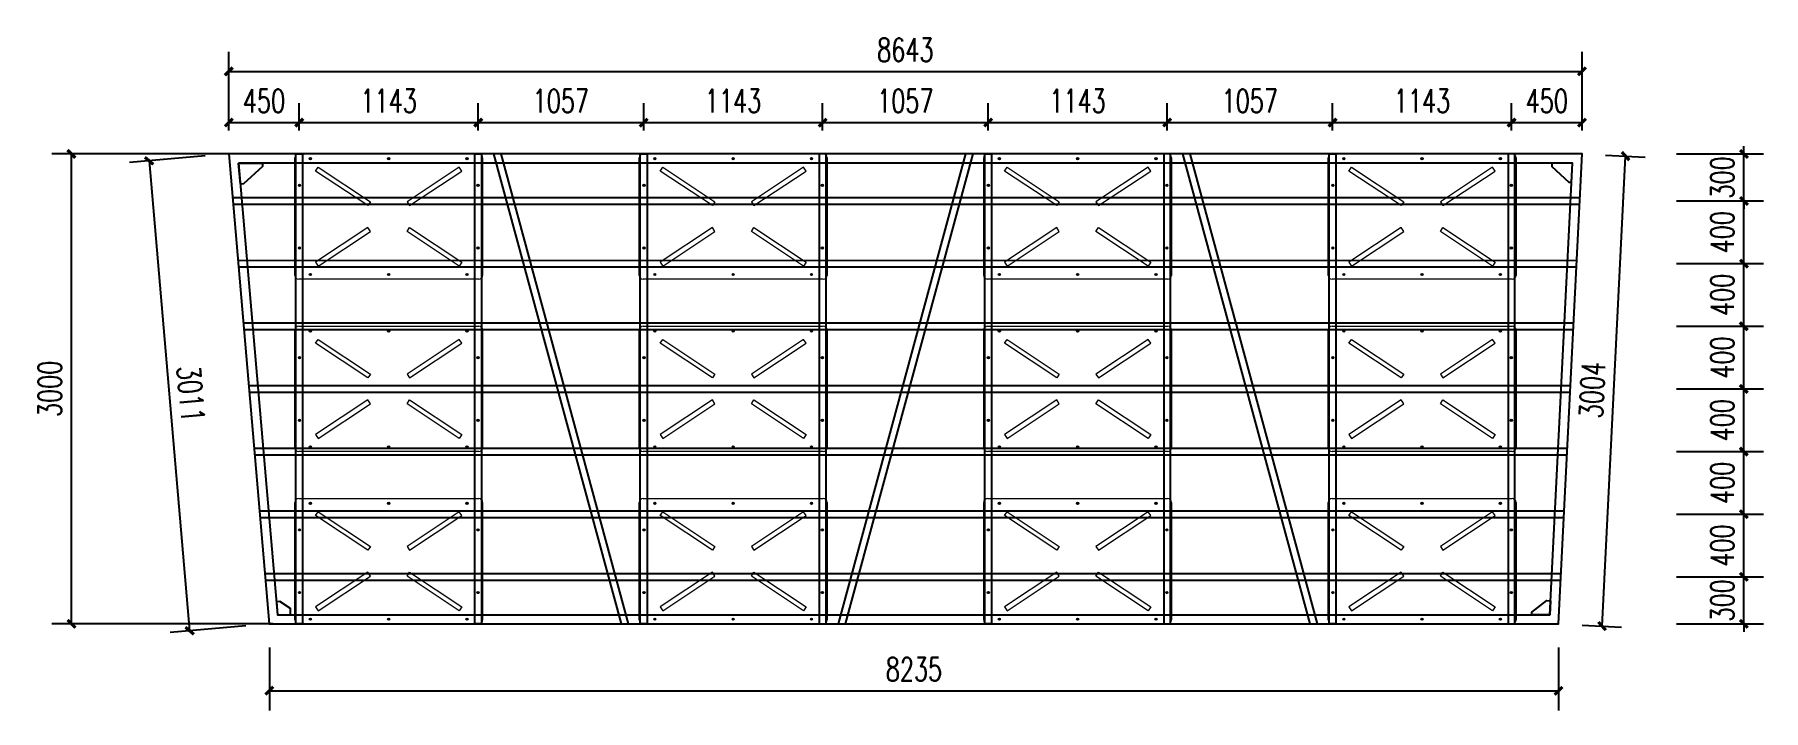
# Model space of a CAD drawing. Extents: x 1254079 to 1500931, y -102737 to 142253.
# Drawn here: x 1333103 to 1344145, y -37982 to -33668 of the extents above; entities that cross this region are included whole.
import ezdxf

# ---------------------------------------------------------------- set-up
doc = ezdxf.new("R2010")
doc.units = 0
doc.header["$LTSCALE"] = 1000
doc.header["$MEASUREMENT"] = 0
for name, color, linetype in [('DOTE', 1, 'Continuous'), ('PUB_DIM', 3, 'Continuous'), ('W-float bowl浮筒', 253, 'Continuous'), ('W-FLOAT_BOWL浮筒', 253, 'Continuous'), ('W-STEEL_FRAME钢架', 3, 'Continuous'), ('W-STEEL_KEEL钢龙骨', 5, 'Continuous'), ('钢架', 90, 'Continuous')]:
    doc.layers.add(name, color=color, linetype=linetype)
doc.styles.add('_TCH_DIM_T3', font='SIMPLEX', dxfattribs={"width": 0.705882, "bigfont": 'GBCBIG'})
doc.dimstyles.new('_TCH_ARCH&&50', dxfattribs={"dimtxt": 148.75, "dimasz": 50, "dimexe": 125, "dimexo": 150, "dimgap": 63.125, "dimtad": 1, "dimdec": 0, "dimzin": 0, "dimdsep": 46, "dimtxsty": '_TCH_DIM_T3', "dimblk": 'ARCHTICK', "dimcen": 0.09, "dimclrt": 7, "dimazin": 2, "dimtfac": 1, "dimtdec": 0, "dimtix": 1, "dimtmove": 2, "dimatfit": 3, "dimfxl": 0, "dimtolj": 1, "dimtzin": 0, "dimarcsym": 0})

# ---------------------------------------------------------------- blocks, each defined once
blk = doc.blocks.new('_ArchTick')
at = {"color": 0, "linetype": 'ByBlock', "const_width": 0.4}
blk.add_lwpolyline([(-0.5, -0.5), (0.5, 0.5)], dxfattribs=at)
blk = doc.blocks.new('*D721')
at = {"layer": 'Defpoints', "color": 0, "transparency": 16777216}
for p in [(1343439, -37130), (1344019, -37130), (1343439, -37430)]:
    blk.add_point(p, dxfattribs=at)
at = {"layer": 'PUB_DIM', "color": 0, "lineweight": -2, "transparency": 16777216}
for p, q in [((1344019, -37130), (1344019, -37080)), ((1343589, -37130), (1344144, -37130)), ((1344019, -37430), (1344019, -37130)), ((1343589, -37430), (1344144, -37430)), ((1344019, -37430), (1344019, -37480))]:
    blk.add_line(p, q, dxfattribs=at)
at = {"layer": 'PUB_DIM', "color": 0, "lineweight": -2, "transparency": 16777216, "xscale": 50, "yscale": 50, "zscale": 50}
for p, rotation in [((1344019, -37130), 269.9992561467271), ((1344019, -37430), 89.9992561467271)]:
    blk.add_blockref('_ArchTick', p, dxfattribs=dict(at, rotation=rotation))
at = {"layer": 'PUB_DIM', "color": 7, "transparency": 16777216, "insert": (1343882, -37280), "char_height": 148.8, "attachment_point": 5, "rotation": 89.9993, "style": '_TCH_DIM_T3'}
blk.add_mtext('\\A1;300', dxfattribs=at)
blk = doc.blocks.new('*D722')
at = {"layer": 'Defpoints', "color": 0, "transparency": 16777216}
for p in [(1343439, -36730), (1344019, -36730), (1343439, -37130)]:
    blk.add_point(p, dxfattribs=at)
at = {"layer": 'PUB_DIM', "color": 0, "lineweight": -2, "transparency": 16777216}
for p, q in [((1343589, -36730), (1344144, -36730)), ((1344019, -37130), (1344019, -36730)), ((1343589, -37130), (1344144, -37130))]:
    blk.add_line(p, q, dxfattribs=at)
at = {"layer": 'PUB_DIM', "color": 0, "lineweight": -2, "transparency": 16777216, "xscale": 50, "yscale": 50, "zscale": 50}
for p, rotation in [((1344019, -36730), 89.99925614672695), ((1344019, -37130), 269.999256146727)]:
    blk.add_blockref('_ArchTick', p, dxfattribs=dict(at, rotation=rotation))
at = {"layer": 'PUB_DIM', "color": 7, "transparency": 16777216, "insert": (1343882, -36930), "char_height": 148.8, "attachment_point": 5, "rotation": 89.9993, "style": '_TCH_DIM_T3'}
blk.add_mtext('\\A1;400', dxfattribs=at)
blk = doc.blocks.new('*D723')
at = {"layer": 'Defpoints', "color": 0, "transparency": 16777216}
for p in [(1343439, -36330), (1344019, -36330), (1343439, -36730)]:
    blk.add_point(p, dxfattribs=at)
at = {"layer": 'PUB_DIM', "color": 0, "lineweight": -2, "transparency": 16777216}
for p, q in [((1343589, -36330), (1344144, -36330)), ((1344019, -36730), (1344019, -36330)), ((1343589, -36730), (1344144, -36730))]:
    blk.add_line(p, q, dxfattribs=at)
at = {"layer": 'PUB_DIM', "color": 0, "lineweight": -2, "transparency": 16777216, "xscale": 50, "yscale": 50, "zscale": 50}
for p, rotation in [((1344019, -36330), 89.99925614673225), ((1344019, -36730), 269.9992561467323)]:
    blk.add_blockref('_ArchTick', p, dxfattribs=dict(at, rotation=rotation))
at = {"layer": 'PUB_DIM', "color": 7, "transparency": 16777216, "insert": (1343882, -36530), "char_height": 148.8, "attachment_point": 5, "rotation": 89.9993, "style": '_TCH_DIM_T3'}
blk.add_mtext('\\A1;400', dxfattribs=at)
blk = doc.blocks.new('*D724')
at = {"layer": 'Defpoints', "color": 0, "transparency": 16777216}
for p in [(1343439, -35930), (1344019, -35930), (1343439, -36330)]:
    blk.add_point(p, dxfattribs=at)
at = {"layer": 'PUB_DIM', "color": 0, "lineweight": -2, "transparency": 16777216}
for p, q in [((1343589, -35930), (1344144, -35930)), ((1344019, -36330), (1344019, -35930)), ((1343589, -36330), (1344144, -36330))]:
    blk.add_line(p, q, dxfattribs=at)
at = {"layer": 'PUB_DIM', "color": 0, "lineweight": -2, "transparency": 16777216, "xscale": 50, "yscale": 50, "zscale": 50}
for p, rotation in [((1344019, -35930), 89.99925614673371), ((1344019, -36330), 269.9992561467337)]:
    blk.add_blockref('_ArchTick', p, dxfattribs=dict(at, rotation=rotation))
at = {"layer": 'PUB_DIM', "color": 7, "transparency": 16777216, "insert": (1343882, -36130), "char_height": 148.8, "attachment_point": 5, "rotation": 89.9993, "style": '_TCH_DIM_T3'}
blk.add_mtext('\\A1;400', dxfattribs=at)
blk = doc.blocks.new('*D725')
at = {"layer": 'Defpoints', "color": 0, "transparency": 16777216}
for p in [(1343439, -35530), (1344019, -35530), (1343439, -35930)]:
    blk.add_point(p, dxfattribs=at)
at = {"layer": 'PUB_DIM', "color": 0, "lineweight": -2, "transparency": 16777216}
for p, q in [((1343589, -35530), (1344144, -35530)), ((1344019, -35930), (1344019, -35530)), ((1343589, -35930), (1344144, -35930))]:
    blk.add_line(p, q, dxfattribs=at)
at = {"layer": 'PUB_DIM', "color": 0, "lineweight": -2, "transparency": 16777216, "xscale": 50, "yscale": 50, "zscale": 50}
for p, rotation in [((1344019, -35530), 89.99925614673371), ((1344019, -35930), 269.9992561467337)]:
    blk.add_blockref('_ArchTick', p, dxfattribs=dict(at, rotation=rotation))
at = {"layer": 'PUB_DIM', "color": 7, "transparency": 16777216, "insert": (1343882, -35730), "char_height": 148.8, "attachment_point": 5, "rotation": 89.9993, "style": '_TCH_DIM_T3'}
blk.add_mtext('\\A1;400', dxfattribs=at)
blk = doc.blocks.new('*D726')
at = {"layer": 'Defpoints', "color": 0, "transparency": 16777216}
for p in [(1343439, -35130), (1344020, -35130), (1343439, -35530)]:
    blk.add_point(p, dxfattribs=at)
at = {"layer": 'PUB_DIM', "color": 0, "lineweight": -2, "transparency": 16777216}
for p, q in [((1343589, -35130), (1344145, -35130)), ((1344020, -35530), (1344020, -35130)), ((1343589, -35530), (1344145, -35530))]:
    blk.add_line(p, q, dxfattribs=at)
at = {"layer": 'PUB_DIM', "color": 0, "lineweight": -2, "transparency": 16777216, "xscale": 50, "yscale": 50, "zscale": 50}
for p, rotation in [((1344020, -35130), 89.9992561467015), ((1344020, -35530), 269.9992561467015)]:
    blk.add_blockref('_ArchTick', p, dxfattribs=dict(at, rotation=rotation))
at = {"layer": 'PUB_DIM', "color": 7, "transparency": 16777216, "insert": (1343882, -35330), "char_height": 148.8, "attachment_point": 5, "rotation": 89.9993, "style": '_TCH_DIM_T3'}
blk.add_mtext('\\A1;400', dxfattribs=at)
blk = doc.blocks.new('*D727')
at = {"layer": 'Defpoints', "color": 0, "transparency": 16777216}
for p in [(1343439, -34730), (1344020, -34730), (1343439, -35130)]:
    blk.add_point(p, dxfattribs=at)
at = {"layer": 'PUB_DIM', "color": 0, "lineweight": -2, "transparency": 16777216}
for p, q in [((1343589, -34730), (1344145, -34730)), ((1344020, -35130), (1344020, -34730)), ((1343589, -35130), (1344145, -35130))]:
    blk.add_line(p, q, dxfattribs=at)
at = {"layer": 'PUB_DIM', "color": 0, "lineweight": -2, "transparency": 16777216, "xscale": 50, "yscale": 50, "zscale": 50}
for p, rotation in [((1344020, -34730), 89.99925614673093), ((1344020, -35130), 269.9992561467309)]:
    blk.add_blockref('_ArchTick', p, dxfattribs=dict(at, rotation=rotation))
at = {"layer": 'PUB_DIM', "color": 7, "transparency": 16777216, "insert": (1343882, -34930), "char_height": 148.8, "attachment_point": 5, "rotation": 89.9993, "style": '_TCH_DIM_T3'}
blk.add_mtext('\\A1;400', dxfattribs=at)
blk = doc.blocks.new('*D728')
at = {"layer": 'Defpoints', "color": 0, "transparency": 16777216}
for p in [(1343439, -34430), (1344020, -34430), (1343439, -34730)]:
    blk.add_point(p, dxfattribs=at)
at = {"layer": 'PUB_DIM', "color": 0, "lineweight": -2, "transparency": 16777216}
for p, q in [((1343589, -34430), (1344145, -34430)), ((1344020, -34430), (1344020, -34380)), ((1344020, -34730), (1344020, -34430)), ((1343589, -34730), (1344145, -34730)), ((1344020, -34730), (1344020, -34780))]:
    blk.add_line(p, q, dxfattribs=at)
at = {"layer": 'PUB_DIM', "color": 0, "lineweight": -2, "transparency": 16777216, "xscale": 50, "yscale": 50, "zscale": 50}
for p, rotation in [((1344020, -34430), 269.9992561467388), ((1344020, -34730), 89.99925614673876)]:
    blk.add_blockref('_ArchTick', p, dxfattribs=dict(at, rotation=rotation))
at = {"layer": 'PUB_DIM', "color": 7, "transparency": 16777216, "insert": (1343882, -34580), "char_height": 148.8, "attachment_point": 5, "rotation": 89.9993, "style": '_TCH_DIM_T3'}
blk.add_mtext('\\A1;300', dxfattribs=at)
blk = doc.blocks.new('*D729')
at = {"layer": 'Defpoints', "color": 0, "transparency": 16777216}
for p in [(1334793, -34230), (1334343, -34430), (1334793, -34430)]:
    blk.add_point(p, dxfattribs=at)
at = {"layer": 'PUB_DIM', "color": 0, "lineweight": -2, "transparency": 16777216}
for p, q in [((1334343, -34280), (1334343, -34105)), ((1334793, -34280), (1334793, -34105)), ((1334343, -34230), (1334793, -34230))]:
    blk.add_line(p, q, dxfattribs=at)
at = {"layer": 'PUB_DIM', "color": 0, "lineweight": -2, "transparency": 16777216, "xscale": 50, "yscale": 50, "zscale": 50, "rotation": 180}
blk.add_blockref('_ArchTick', (1334343, -34230), dxfattribs=at)
at = {"layer": 'PUB_DIM', "color": 0, "lineweight": -2, "transparency": 16777216, "xscale": 50, "yscale": 50, "zscale": 50}
blk.add_blockref('_ArchTick', (1334793, -34230), dxfattribs=at)
at = {"layer": 'PUB_DIM', "color": 7, "transparency": 16777216, "insert": (1334568, -34092), "char_height": 148.8, "attachment_point": 5, "style": '_TCH_DIM_T3'}
blk.add_mtext('\\A1;450', dxfattribs=at)
blk = doc.blocks.new('*D730')
at = {"layer": 'Defpoints', "color": 0, "transparency": 16777216}
for p in [(1335936, -34230), (1334793, -34430), (1335936, -34430)]:
    blk.add_point(p, dxfattribs=at)
at = {"layer": 'PUB_DIM', "color": 0, "lineweight": -2, "transparency": 16777216}
for p, q in [((1334793, -34280), (1334793, -34105)), ((1335936, -34280), (1335936, -34105)), ((1334793, -34230), (1335936, -34230))]:
    blk.add_line(p, q, dxfattribs=at)
at = {"layer": 'PUB_DIM', "color": 0, "lineweight": -2, "transparency": 16777216, "xscale": 50, "yscale": 50, "zscale": 50, "rotation": 180}
blk.add_blockref('_ArchTick', (1334793, -34230), dxfattribs=at)
at = {"layer": 'PUB_DIM', "color": 0, "lineweight": -2, "transparency": 16777216, "xscale": 50, "yscale": 50, "zscale": 50}
blk.add_blockref('_ArchTick', (1335936, -34230), dxfattribs=at)
at = {"layer": 'PUB_DIM', "color": 7, "transparency": 16777216, "insert": (1335364, -34092), "char_height": 148.8, "attachment_point": 5, "style": '_TCH_DIM_T3'}
blk.add_mtext('\\A1;1143', dxfattribs=at)
blk = doc.blocks.new('*D731')
at = {"layer": 'Defpoints', "color": 0, "transparency": 16777216}
for p in [(1336993, -34230), (1335936, -34430), (1336993, -34430)]:
    blk.add_point(p, dxfattribs=at)
at = {"layer": 'PUB_DIM', "color": 0, "lineweight": -2, "transparency": 16777216}
for p, q in [((1335936, -34280), (1335936, -34105)), ((1336993, -34280), (1336993, -34105)), ((1335936, -34230), (1336993, -34230))]:
    blk.add_line(p, q, dxfattribs=at)
at = {"layer": 'PUB_DIM', "color": 0, "lineweight": -2, "transparency": 16777216, "xscale": 50, "yscale": 50, "zscale": 50, "rotation": 180}
blk.add_blockref('_ArchTick', (1335936, -34230), dxfattribs=at)
at = {"layer": 'PUB_DIM', "color": 0, "lineweight": -2, "transparency": 16777216, "xscale": 50, "yscale": 50, "zscale": 50}
blk.add_blockref('_ArchTick', (1336993, -34230), dxfattribs=at)
at = {"layer": 'PUB_DIM', "color": 7, "transparency": 16777216, "insert": (1336464, -34092), "char_height": 148.8, "attachment_point": 5, "style": '_TCH_DIM_T3'}
blk.add_mtext('\\A1;1057', dxfattribs=at)
blk = doc.blocks.new('*D732')
at = {"layer": 'Defpoints', "color": 0, "transparency": 16777216}
for p in [(1338136, -34230), (1336993, -34430), (1338136, -34430)]:
    blk.add_point(p, dxfattribs=at)
at = {"layer": 'PUB_DIM', "color": 0, "lineweight": -2, "transparency": 16777216}
for p, q in [((1336993, -34280), (1336993, -34105)), ((1338136, -34280), (1338136, -34105)), ((1336993, -34230), (1338136, -34230))]:
    blk.add_line(p, q, dxfattribs=at)
at = {"layer": 'PUB_DIM', "color": 0, "lineweight": -2, "transparency": 16777216, "xscale": 50, "yscale": 50, "zscale": 50, "rotation": 180}
blk.add_blockref('_ArchTick', (1336993, -34230), dxfattribs=at)
at = {"layer": 'PUB_DIM', "color": 0, "lineweight": -2, "transparency": 16777216, "xscale": 50, "yscale": 50, "zscale": 50}
blk.add_blockref('_ArchTick', (1338136, -34230), dxfattribs=at)
at = {"layer": 'PUB_DIM', "color": 7, "transparency": 16777216, "insert": (1337564, -34092), "char_height": 148.8, "attachment_point": 5, "style": '_TCH_DIM_T3'}
blk.add_mtext('\\A1;1143', dxfattribs=at)
blk = doc.blocks.new('*D733')
at = {"layer": 'Defpoints', "color": 0, "transparency": 16777216}
for p in [(1339193, -34230), (1338136, -34430), (1339193, -34430)]:
    blk.add_point(p, dxfattribs=at)
at = {"layer": 'PUB_DIM', "color": 0, "lineweight": -2, "transparency": 16777216}
for p, q in [((1338136, -34280), (1338136, -34105)), ((1339193, -34280), (1339193, -34105)), ((1338136, -34230), (1339193, -34230))]:
    blk.add_line(p, q, dxfattribs=at)
at = {"layer": 'PUB_DIM', "color": 0, "lineweight": -2, "transparency": 16777216, "xscale": 50, "yscale": 50, "zscale": 50, "rotation": 180}
blk.add_blockref('_ArchTick', (1338136, -34230), dxfattribs=at)
at = {"layer": 'PUB_DIM', "color": 0, "lineweight": -2, "transparency": 16777216, "xscale": 50, "yscale": 50, "zscale": 50}
blk.add_blockref('_ArchTick', (1339193, -34230), dxfattribs=at)
at = {"layer": 'PUB_DIM', "color": 7, "transparency": 16777216, "insert": (1338664, -34092), "char_height": 148.8, "attachment_point": 5, "style": '_TCH_DIM_T3'}
blk.add_mtext('\\A1;1057', dxfattribs=at)
blk = doc.blocks.new('*D734')
at = {"layer": 'Defpoints', "color": 0, "transparency": 16777216}
for p in [(1340336, -34230), (1339193, -34430), (1340336, -34430)]:
    blk.add_point(p, dxfattribs=at)
at = {"layer": 'PUB_DIM', "color": 0, "lineweight": -2, "transparency": 16777216}
for p, q in [((1339193, -34280), (1339193, -34105)), ((1340336, -34280), (1340336, -34105)), ((1339193, -34230), (1340336, -34230))]:
    blk.add_line(p, q, dxfattribs=at)
at = {"layer": 'PUB_DIM', "color": 0, "lineweight": -2, "transparency": 16777216, "xscale": 50, "yscale": 50, "zscale": 50, "rotation": 180}
blk.add_blockref('_ArchTick', (1339193, -34230), dxfattribs=at)
at = {"layer": 'PUB_DIM', "color": 0, "lineweight": -2, "transparency": 16777216, "xscale": 50, "yscale": 50, "zscale": 50}
blk.add_blockref('_ArchTick', (1340336, -34230), dxfattribs=at)
at = {"layer": 'PUB_DIM', "color": 7, "transparency": 16777216, "insert": (1339764, -34092), "char_height": 148.8, "attachment_point": 5, "style": '_TCH_DIM_T3'}
blk.add_mtext('\\A1;1143', dxfattribs=at)
blk = doc.blocks.new('*D735')
at = {"layer": 'Defpoints', "color": 0, "transparency": 16777216}
for p in [(1341393, -34230), (1340336, -34430), (1341393, -34430)]:
    blk.add_point(p, dxfattribs=at)
at = {"layer": 'PUB_DIM', "color": 0, "lineweight": -2, "transparency": 16777216}
for p, q in [((1340336, -34280), (1340336, -34105)), ((1341393, -34280), (1341393, -34105)), ((1340336, -34230), (1341393, -34230))]:
    blk.add_line(p, q, dxfattribs=at)
at = {"layer": 'PUB_DIM', "color": 0, "lineweight": -2, "transparency": 16777216, "xscale": 50, "yscale": 50, "zscale": 50, "rotation": 180}
blk.add_blockref('_ArchTick', (1340336, -34230), dxfattribs=at)
at = {"layer": 'PUB_DIM', "color": 0, "lineweight": -2, "transparency": 16777216, "xscale": 50, "yscale": 50, "zscale": 50}
blk.add_blockref('_ArchTick', (1341393, -34230), dxfattribs=at)
at = {"layer": 'PUB_DIM', "color": 7, "transparency": 16777216, "insert": (1340864, -34092), "char_height": 148.8, "attachment_point": 5, "style": '_TCH_DIM_T3'}
blk.add_mtext('\\A1;1057', dxfattribs=at)
blk = doc.blocks.new('*D736')
at = {"layer": 'Defpoints', "color": 0, "transparency": 16777216}
for p in [(1342536, -34230), (1341393, -34430), (1342536, -34430)]:
    blk.add_point(p, dxfattribs=at)
at = {"layer": 'PUB_DIM', "color": 0, "lineweight": -2, "transparency": 16777216}
for p, q in [((1341393, -34280), (1341393, -34105)), ((1342536, -34280), (1342536, -34105)), ((1341393, -34230), (1342536, -34230))]:
    blk.add_line(p, q, dxfattribs=at)
at = {"layer": 'PUB_DIM', "color": 0, "lineweight": -2, "transparency": 16777216, "xscale": 50, "yscale": 50, "zscale": 50, "rotation": 180}
blk.add_blockref('_ArchTick', (1341393, -34230), dxfattribs=at)
at = {"layer": 'PUB_DIM', "color": 0, "lineweight": -2, "transparency": 16777216, "xscale": 50, "yscale": 50, "zscale": 50}
blk.add_blockref('_ArchTick', (1342536, -34230), dxfattribs=at)
at = {"layer": 'PUB_DIM', "color": 7, "transparency": 16777216, "insert": (1341964, -34092), "char_height": 148.8, "attachment_point": 5, "style": '_TCH_DIM_T3'}
blk.add_mtext('\\A1;1143', dxfattribs=at)
blk = doc.blocks.new('*D737')
at = {"layer": 'Defpoints', "color": 0, "transparency": 16777216}
for p in [(1342986, -34230), (1342536, -34430), (1342986, -34430)]:
    blk.add_point(p, dxfattribs=at)
at = {"layer": 'PUB_DIM', "color": 0, "lineweight": -2, "transparency": 16777216}
for p, q in [((1342536, -34280), (1342536, -34105)), ((1342986, -34280), (1342986, -34105)), ((1342536, -34230), (1342986, -34230))]:
    blk.add_line(p, q, dxfattribs=at)
at = {"layer": 'PUB_DIM', "color": 0, "lineweight": -2, "transparency": 16777216, "xscale": 50, "yscale": 50, "zscale": 50, "rotation": 180}
blk.add_blockref('_ArchTick', (1342536, -34230), dxfattribs=at)
at = {"layer": 'PUB_DIM', "color": 0, "lineweight": -2, "transparency": 16777216, "xscale": 50, "yscale": 50, "zscale": 50}
blk.add_blockref('_ArchTick', (1342986, -34230), dxfattribs=at)
at = {"layer": 'PUB_DIM', "color": 7, "transparency": 16777216, "insert": (1342761, -34092), "char_height": 148.8, "attachment_point": 5, "style": '_TCH_DIM_T3'}
blk.add_mtext('\\A1;450', dxfattribs=at)
blk = doc.blocks.new('*D738')
at = {"layer": 'Defpoints', "color": 0, "transparency": 16777216}
for p in [(1333338, -34430), (1334774, -34430), (1334774, -37430)]:
    blk.add_point(p, dxfattribs=at)
at = {"layer": 'PUB_DIM', "color": 0, "lineweight": -2, "transparency": 16777216}
for p, q in [((1334624, -34430), (1333213, -34430)), ((1333338, -37430), (1333338, -34430)), ((1334624, -37430), (1333213, -37430))]:
    blk.add_line(p, q, dxfattribs=at)
at = {"layer": 'PUB_DIM', "color": 0, "lineweight": -2, "transparency": 16777216, "xscale": 50, "yscale": 50, "zscale": 50}
for p, rotation in [((1333338, -34430), 90), ((1333338, -37430), 270)]:
    blk.add_blockref('_ArchTick', p, dxfattribs=dict(at, rotation=rotation))
at = {"layer": 'PUB_DIM', "color": 7, "transparency": 16777216, "insert": (1333200, -35930), "char_height": 148.8, "attachment_point": 5, "rotation": 90, "style": '_TCH_DIM_T3'}
blk.add_mtext('\\A1;3000', dxfattribs=at)
blk = doc.blocks.new('*D739')
at = {"layer": 'Defpoints', "color": 0, "transparency": 16777216}
for p in [(1342986, -34430), (1343264, -34444), (1342836, -37430)]:
    blk.add_point(p, dxfattribs=at)
at = {"layer": 'PUB_DIM', "color": 0, "lineweight": -2, "transparency": 16777216}
for p, q in [((1343114, -37444), (1343264, -34444)), ((1343136, -34438), (1343389, -34450)), ((1342986, -37438), (1343239, -37450))]:
    blk.add_line(p, q, dxfattribs=at)
at = {"layer": 'PUB_DIM', "color": 0, "lineweight": -2, "transparency": 16777216, "xscale": 50, "yscale": 50, "zscale": 50}
for p, rotation in [((1343264, -34444), 87.14164330463282), ((1343114, -37444), 267.1416433046328)]:
    blk.add_blockref('_ArchTick', p, dxfattribs=dict(at, rotation=rotation))
at = {"layer": 'PUB_DIM', "color": 7, "transparency": 16777216, "insert": (1343051, -35937), "char_height": 148.8, "attachment_point": 5, "rotation": 87.1416, "style": '_TCH_DIM_T3'}
blk.add_mtext('\\A1;3004', dxfattribs=at)
blk = doc.blocks.new('*D740')
at = {"layer": 'Defpoints', "color": 0, "transparency": 16777216}
for p in [(1334343, -34430), (1334602, -37430), (1334093, -37474)]:
    blk.add_point(p, dxfattribs=at)
at = {"layer": 'PUB_DIM', "color": 0, "lineweight": -2, "transparency": 16777216}
for p, q in [((1334193, -34443), (1333709, -34485)), ((1333834, -34474), (1334093, -37474)), ((1334452, -37443), (1333968, -37485))]:
    blk.add_line(p, q, dxfattribs=at)
at = {"layer": 'PUB_DIM', "color": 0, "lineweight": -2, "transparency": 16777216, "xscale": 50, "yscale": 50, "zscale": 50}
for p, rotation in [((1333834, -34474), 94.93282121373758), ((1334093, -37474), 274.9328212137376)]:
    blk.add_blockref('_ArchTick', p, dxfattribs=dict(at, rotation=rotation))
at = {"layer": 'PUB_DIM', "color": 7, "transparency": 16777216, "insert": (1334100, -35962), "char_height": 148.8, "attachment_point": 5, "rotation": 274.9328, "style": '_TCH_DIM_T3'}
blk.add_mtext('\\A1;3011', dxfattribs=at)
blk = doc.blocks.new('*D741')
at = {"layer": 'Defpoints', "color": 0, "transparency": 16777216}
for p in [(1334602, -37430), (1342836, -37430), (1342836, -37857)]:
    blk.add_point(p, dxfattribs=at)
at = {"layer": 'PUB_DIM', "color": 0, "lineweight": -2, "transparency": 16777216}
for p, q in [((1334602, -37580), (1334602, -37982)), ((1342836, -37580), (1342836, -37982)), ((1334602, -37857), (1342836, -37857))]:
    blk.add_line(p, q, dxfattribs=at)
at = {"layer": 'PUB_DIM', "color": 0, "lineweight": -2, "transparency": 16777216, "xscale": 50, "yscale": 50, "zscale": 50, "rotation": 180}
blk.add_blockref('_ArchTick', (1334602, -37857), dxfattribs=at)
at = {"layer": 'PUB_DIM', "color": 0, "lineweight": -2, "transparency": 16777216, "xscale": 50, "yscale": 50, "zscale": 50}
blk.add_blockref('_ArchTick', (1342836, -37857), dxfattribs=at)
at = {"layer": 'PUB_DIM', "color": 7, "transparency": 16777216, "insert": (1338719, -37720), "char_height": 148.8, "attachment_point": 5, "style": '_TCH_DIM_T3'}
blk.add_mtext('\\A1;8235', dxfattribs=at)
blk = doc.blocks.new('*D742')
at = {"layer": 'Defpoints', "color": 0, "transparency": 16777216}
for p in [(1342986, -33903), (1334343, -34430), (1342986, -34430)]:
    blk.add_point(p, dxfattribs=at)
at = {"layer": 'PUB_DIM', "color": 0, "lineweight": -2, "transparency": 16777216}
for p, q in [((1334343, -34280), (1334343, -33778)), ((1342986, -34280), (1342986, -33778)), ((1334343, -33903), (1342986, -33903))]:
    blk.add_line(p, q, dxfattribs=at)
at = {"layer": 'PUB_DIM', "color": 0, "lineweight": -2, "transparency": 16777216, "xscale": 50, "yscale": 50, "zscale": 50, "rotation": 180}
blk.add_blockref('_ArchTick', (1334343, -33903), dxfattribs=at)
at = {"layer": 'PUB_DIM', "color": 0, "lineweight": -2, "transparency": 16777216, "xscale": 50, "yscale": 50, "zscale": 50}
blk.add_blockref('_ArchTick', (1342986, -33903), dxfattribs=at)
at = {"layer": 'PUB_DIM', "color": 7, "transparency": 16777216, "insert": (1338664, -33766), "char_height": 148.8, "attachment_point": 5, "style": '_TCH_DIM_T3'}
blk.add_mtext('\\A1;8643', dxfattribs=at)
blk = doc.blocks.new('$matou$00000145')
at = {"layer": 'W-float bowl浮筒', "lineweight": 0}
for p, q in [((-600, -375), (-600, 375)), ((-575, 400), (575, 400)), ((-507, 370), (-493, 370)), ((-500, 377), (-500, 363)), ((-7, 370), (7, 370)), ((0, 377), (0, 363)), ((493, 370), (507, 370)), ((500, 377), (500, 363)), ((600, 375), (600, -375)), ((-577, 200), (-563, 200)), ((-570, 207), (-570, 193)), ((563, 200), (577, 200)), ((570, 207), (570, 193)), ((-577, -200), (-563, -200)), ((-570, -193), (-570, -207)), ((563, -200), (577, -200)), ((570, -193), (570, -207)), ((575, -400), (-575, -400)), ((-507, -370), (-493, -370)), ((-500, -377), (-500, -363)), ((-7, -370), (7, -370)), ((0, -377), (0, -363)), ((493, -370), (507, -370)), ((500, -377), (500, -363))]:
    blk.add_line(p, q, dxfattribs=at)
at = {"layer": 'W-float bowl浮筒', "lineweight": 0, "ltscale": 100}
for points in [[(-450, 316), (-117, 95), (-133, 70), (-467, 291)], [(450, 316), (117, 95), (133, 70), (467, 291)], [(-450, -316), (-117, -95), (-133, -70), (-467, -291)], [(450, -316), (117, -95), (133, -70), (467, -291)]]:
    blk.add_lwpolyline(points, close=True, dxfattribs=at)
at = {"layer": 'W-float bowl浮筒', "lineweight": 0}
for centre in [(-500, 370), (0, 370), (500, 370), (-570, 200), (570, 200), (-570, -200), (570, -200), (-500, -370), (0, -370), (500, -370)]:
    blk.add_circle(centre, 7, dxfattribs=at)
for centre, start, end in [((-575, 375), 90, 180), ((575, 375), 0, 90), ((-575, -375), 180, 270), ((575, -375), 270, 0)]:
    blk.add_arc(centre, 25, start, end, dxfattribs=at)

msp = doc.modelspace()

# ---------------------------------------------------------------- linework, layer by layer
at = {"layer": 'DOTE'}
for points in [[(1334406, -34488.1), (1334559.2, -34488.1), (1334559.2, -34510.7), (1334437.1, -34621.2), (1334417.6, -34622.8)], [(1342925.1, -34488.1), (1342792.3, -34488.1), (1342792.3, -34510.7), (1342902.5, -34610.3), (1342918.9, -34611.1)], [(1334654.9, -37372.1), (1334738.1, -37372.1), (1334738.1, -37332.1), (1334668.2, -37287.2), (1334647.7, -37289)], [(1342781.1, -37372.1), (1342665.6, -37372.1), (1342665.6, -37355), (1342761.6, -37281.2), (1342785.5, -37282.4)]]:
    msp.add_lwpolyline(points, close=True, dxfattribs=at)
at = {"layer": 'PUB_DIM'}
for p, q in [((1335927.4, -35730.1), (1335941.4, -35730.1)), ((1335934.4, -35723.1), (1335934.4, -35737.1)), ((1335927.4, -36130.1), (1335941.4, -36130.1)), ((1335934.4, -36123.1), (1335934.4, -36137.1))]:
    msp.add_line(p, q, dxfattribs=at)
at = {"layer": 'W-STEEL_FRAME钢架'}
for p, q in [((1336034.2, -34430.1), (1336848.2, -37430.1)), ((1336080.6, -34430.1), (1336894.6, -37430.1)), ((1339048.2, -34430.1), (1338234.2, -37430.1)), ((1339094.6, -34430.1), (1338280.6, -37430.1)), ((1340434.2, -34430.1), (1341248.2, -37430.1)), ((1340480.6, -34430.1), (1341294.6, -37430.1))]:
    msp.add_line(p, q, dxfattribs=at)
for points in [[(1334771.4, -34430.1), (1334814.4, -34430.1), (1334814.4, -37430.1), (1334771.4, -37430.1)], [(1335914.4, -34430.1), (1335957.4, -34430.1), (1335957.4, -37430.1), (1335914.4, -37430.1)], [(1336971.4, -34430.1), (1337014.4, -34430.1), (1337014.4, -37430.1), (1336971.4, -37430.1)], [(1338157.4, -34430.1), (1338114.4, -34430.1), (1338114.4, -37430.1), (1338157.4, -37430.1)], [(1339171.4, -34430.1), (1339214.4, -34430.1), (1339214.4, -37430.1), (1339171.4, -37430.1)], [(1340357.4, -34430.1), (1340314.4, -34430.1), (1340314.4, -37430.1), (1340357.4, -37430.1)], [(1341371.4, -34430.1), (1341414.4, -34430.1), (1341414.4, -37430.1), (1341371.4, -37430.1)], [(1342557.4, -34430.1), (1342514.4, -34430.1), (1342514.4, -37430.1), (1342557.4, -37430.1)]]:
    msp.add_lwpolyline(points, close=True, dxfattribs=at)
at = {"layer": 'W-STEEL_KEEL钢龙骨'}
for p, q in [((1342972, -34710.4), (1334367, -34710.4)), ((1334370.4, -34750.4), (1342970, -34750.4)), ((1342952, -35110.9), (1334401.6, -35111.8)), ((1334405.1, -35151.8), (1342950, -35150.9)), ((1342932.1, -35509.9), (1334436, -35510.2)), ((1334439.4, -35550.2), (1342930.1, -35549.9)), ((1342912.1, -35910.2), (1334470.5, -35910.1)), ((1334474, -35950.1), (1342910.1, -35950.2)), ((1342892.2, -36309.9), (1334505.1, -36310.3)), ((1334508.5, -36350.3), (1342890.2, -36349.9)), ((1342872.2, -36710.2), (1334539.6, -36710.5)), ((1334543, -36750.5), (1342870.2, -36750.2)), ((1342852.2, -37110.1), (1334574.1, -37110.2)), ((1334577.5, -37150.2), (1342850.2, -37150.1))]:
    msp.add_line(p, q, dxfattribs=at)
at = {"layer": '钢架'}
for points in [[(1334342.8, -34430.1), (1334601.7, -37430.1), (1342836.2, -37430.1), (1342986, -34430.1)], [(1334406, -34488.1), (1334654.9, -37372.1), (1342781.1, -37372.1), (1342925.1, -34488.1)]]:
    msp.add_lwpolyline(points, close=True, dxfattribs=at)

# ---------------------------------------------------------------- block references
at = {"layer": 'W-FLOAT_BOWL浮筒'}
for p in [(1335364.4, -34830.1), (1337564.4, -34830.1), (1339764.4, -34830.1), (1341964.4, -34830.1), (1335364.4, -35930.1), (1337564.4, -35930.1), (1339764.4, -35930.1), (1341964.4, -35930.1), (1335364.4, -37030.1), (1337564.4, -37030.1), (1339764.4, -37030.1), (1341964.4, -37030.1)]:
    msp.add_blockref('$matou$00000145', p, dxfattribs=at)

# ---------------------------------------------------------------- dimensions: what is measured, and where the dimension line sits
at = {"layer": 'PUB_DIM'}
for p1, p2, distance, picture, middle in [((1334342.8, -34430.1), (1342986, -34430.1), 526.7, '*D742', (1338664.4, -33765.9)), ((1334342.8, -34430.1), (1334792.9, -34430.1), 200.2, '*D729', (1334567.8, -34092.4)), ((1334792.9, -34430.1), (1335935.9, -34430.1), 200.2, '*D730', (1335364.4, -34092.4)), ((1335935.9, -34430.1), (1336992.9, -34430.1), 200.2, '*D731', (1336464.4, -34092.4)), ((1336992.9, -34430.1), (1338135.9, -34430.1), 200.2, '*D732', (1337564.4, -34092.4)), ((1338135.9, -34430.1), (1339192.9, -34430.1), 200.2, '*D733', (1338664.4, -34092.4)), ((1339192.9, -34430.1), (1340335.9, -34430.1), 200.2, '*D734', (1339764.4, -34092.4)), ((1340335.9, -34430.1), (1341392.9, -34430.1), 200.2, '*D735', (1340864.4, -34092.4)), ((1341392.9, -34430.1), (1342535.9, -34430.1), 200.2, '*D736', (1341964.4, -34092.4)), ((1342535.9, -34430.1), (1342986, -34430.1), 200.2, '*D737', (1342761, -34092.4)), ((1334774.2, -37430.1), (1334774.2, -34430.1), 1436.5, '*D738', (1333200.2, -35930.1)), ((1334342.8, -34430.1), (1334601.7, -37430.1), -510.9, '*D740', (1334100.2, -35962.2)), ((1342836.2, -37430.1), (1342986, -34430.1), -278, '*D739', (1343051.5, -35937.1)), ((1343439.1, -34729.7), (1343439.1, -34429.7), -580.5, '*D728', (1343882, -34579.7)), ((1343439, -35129.7), (1343439.1, -34729.7), -580.5, '*D727', (1343882, -34929.7)), ((1343439, -35529.6), (1343439, -35129.7), -580.5, '*D726', (1343882, -35329.6)), ((1343439, -35929.6), (1343439, -35529.6), -580.5, '*D725', (1343882, -35729.6)), ((1343439, -36329.6), (1343439, -35929.6), -580.5, '*D724', (1343882, -36129.6)), ((1343439, -36729.6), (1343439, -36329.6), -580.5, '*D723', (1343882, -36529.6)), ((1343439, -37129.6), (1343439, -36729.6), -580.5, '*D722', (1343882, -36929.6)), ((1343439, -37429.6), (1343439, -37129.6), -580.5, '*D721', (1343882, -37279.6)), ((1334601.6987, -37430.0801), (1342836.2369, -37430.0801), -427.2861, '*D741', (1338718.9678, -37719.8662))]:
    dim = msp.add_aligned_dim(p1=p1, p2=p2, distance=distance, dimstyle='_TCH_ARCH&&50', dxfattribs=at)
    dim.commit()
    dim.dimension.update_dxf_attribs({"geometry": picture, "text_midpoint": middle})

doc.saveas('drawing.dxf')
